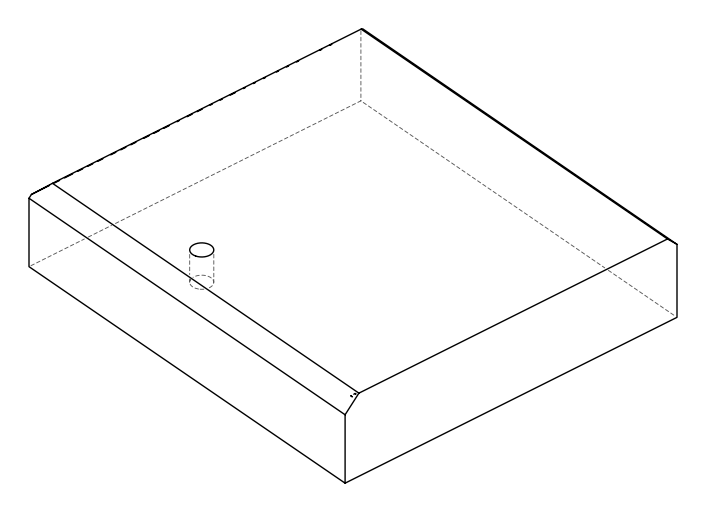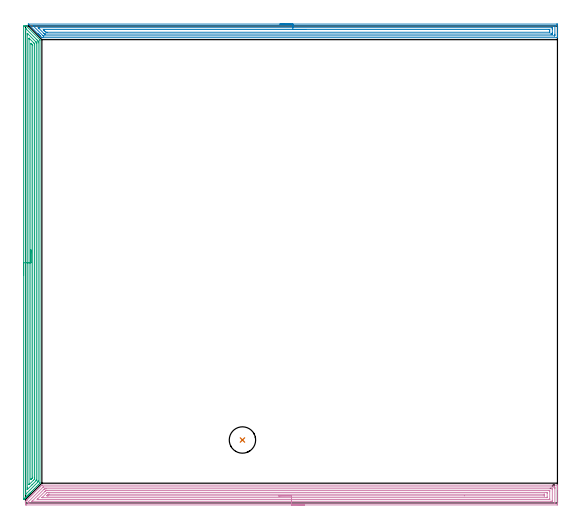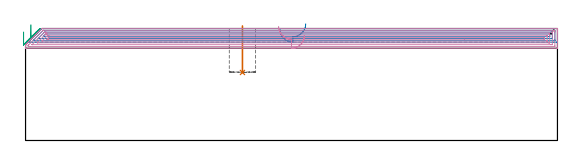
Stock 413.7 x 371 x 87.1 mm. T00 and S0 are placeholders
(PLAN: 4 operations, 1 tool changes, 47.8 min)
(1 INDEXABLE_INSERT_DRILL_BLIND_HOLE_FROM_SOLID | STEP1POCKET | NXT0302_012 | 0.15 min | 11193 mm3)
(2 AREA_MILL | FG_CHAMFER_SURFACE | UGT0205_001 | 13.26 min | 23236 mm3)
(3 AREA_MILL_1 | FG_CHAMFER_SURFACE_1 | UGT0205_001 | 14.55 min | 29396 mm3)
(4 AREA_MILL_2 | FG_CHAMFER_SURFACE_2 | UGT0205_001 | 19.86 min | 48167 mm3)
(TOOL NXT0302_012 | Index. Insert Drill 20.5mm [880-D2050L25-03] | D20.5 PA176 FL62 Z2)
(TOOL UGT0205_001 | Chamfer Mill 20 x 3 x 45 deg. | D20 FL50 Z2)
(OP 1 INDEXABLE_INSERT_DRILL_BLIND_HOLE_FROM_SOLID)
G17 G21 G94 G90
T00 M6
G54
G17 G0 G90 X168.7 Y49. S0 M3
G43 Z97.1 H1
G94 G81 G98 Z52.9 F250. R89.1
G80
M5
M2
(OP 2 AREA_MILL)
G17 G21 G94 G90
T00 M6
G54
G17 G0 G90 X197.9 Y372.5 S1061 M3
G43 Z97.1 H0
Z86.5
G94 G1 X197.938 Z85.628 F250.
X198.052 Z84.764
X198.241 Z83.912
X198.503 Z83.08
X198.837 Z82.274
X199.24 Z81.5
X199.708 Z80.764
X200.24 Z80.072
X200.829 Z79.429
X201.472 Z78.84
X202.164 Z78.309
X202.9 Z77.84
X203.674 Z77.437
X204.48 Z77.103
X205.312 Z76.841
X206.164 Z76.652
X207.028 Z76.538
X207.9 Z76.5
X413.073
X413.513 Y372.496 Z76.503
X413.69 Y372.492 Z76.506
X413.7 Y372.311 Z76.686
Y364.996 Z83.998
Y363.588 Z85.408
Y363.233 Z85.762
Y362.523 Z86.477
Y362.264 Z86.735
Y361.907 Z87.084
X413.651 Y361.903 Z87.09
X413.616 Y361.902 Z87.093
X413.586 Z87.095
X413.522 Y361.903 Z87.097
X13.455 Y361.9 Z87.1
X12.695 Y361.905 Z87.09
X12.651 Y361.947 Z87.048
X12.561 Y362.038 Z86.96
X12.387 Y362.212 Z86.786
X11.805 Y362.793 Z86.203
X11.667 Y362.932 Z86.066
X11.507 Y363.092 Z85.906
X11.364 Y363.233 Z85.762
X11.22 Y363.379 Z85.619
X11.072 Y363.527 Z85.471
X10.924 Y363.674 Z85.321
X10.773 Y363.826 Z85.172
X10.637 Y363.961 Z85.036
X10.483 Y364.115 Z84.88
X10.326 Y364.273 Z84.725
X10.203 Y364.396 Z84.602
X10.042 Y364.556 Z84.439
X9.879 Y364.72 Z84.278
X9.768 Y364.831 Z84.167
X9.601 Y364.996 Z83.998
X9.432 Y365.167 Z83.831
X2.28 Y372.321 Z76.679
X2.12 Y372.489 Z76.51
X2.113 Y372.499 Z76.501
X207.9 Y372.5 Z76.5
Y371.086 Z77.914
X411.285 Y371.085 Z77.915
X411.368
X411.665 Y371.079 Z77.921
X411.691 Y371.076 Z77.924
X411.694 Y371.053 Z77.947
X411.698 Y371.018 Z77.982
X411.699 Y370.985 Z78.015
X411.7 Y370.757 Z78.243
Y364.587 Z84.413
X411.698 Y364.115 Z84.885
X411.694 Y363.712 Z85.288
X411.679 Y363.325 Z85.675
X411.285 Y363.319 Z85.681
X411.199 Y363.318 Z85.682
X14.267 Y363.314 Z85.686
X13.861 Y363.318 Z85.682
X13.761 Y363.32 Z85.68
X13.739 Y363.322 Z85.678
X13.702 Y363.356 Z85.644
X13.634 Y363.419 Z85.581
X13.455 Y363.595 Z85.405
X6.068 Y370.982 Z78.018
X6.034 Y371.018 Z77.982
X6.001 Y371.056 Z77.944
X5.984 Y371.078 Z77.922
X6.002 Y371.08 Z77.92
X6.303 Y371.085 Z77.915
X6.386
X207.9 Y371.086 Z77.914
Y369.672 Z79.328
X409.226 Y369.671 Z79.329
X409.497 Y369.67 Z79.33
X409.587 Y369.668 Z79.332
X409.658 Y369.665 Z79.335
X409.69 Y369.656 Z79.344
X409.693 Y369.604 Z79.396
X409.697 Y369.404 Z79.596
X409.7 Y369.204 Z79.796
Y368.522 Z80.478
Y365.678 Z83.322
X409.698 Y364.996 Z84.004
X409.695 Y364.801 Z84.199
X409.688 Y364.739 Z84.261
X409.631 Y364.737 Z84.263
X409.497 Y364.735 Z84.265
X408.871 Y364.732 Z84.268
X408.603
X15.514 Y364.729 Z84.271
X15.243 Y364.73 Z84.27
X14.972 Y364.733 Z84.267
X14.795 Y364.735 Z84.265
X14.694 Y364.818 Z84.182
X14.507 Y364.996 Z84.004
X14.349 Y365.151 Z83.849
X10.096 Y369.404 Z79.596
X9.879 Y369.624 Z79.376
X9.846 Y369.666 Z79.334
X9.847
X9.879 Y369.668 Z79.332
X10.502 Y369.671 Z79.329
X10.773
X207.9 Y369.672 Z79.328
Y368.257 Z80.743
X407.084
X407.561 Y368.255 Z80.745
X407.667 Y368.252 Z80.748
X407.684 Y368.251 Z80.749
X407.69 Y368.237 Z80.763
X407.694 Y368.185 Z80.815
X407.698 Y368.078 Z80.922
X407.7 Y367.65 Z81.35
Y366.768 Z82.232
X407.699 Y366.323 Z82.677
X407.697 Y366.214 Z82.786
X407.693 Y366.16 Z82.84
X407.69 Y366.153 Z82.847
X407.679 Y366.15 Z82.85
X407.644 Y366.148 Z82.852
X407.436 Y366.146 Z82.854
X16.762 Y366.144 Z82.856
X16.137 Y366.147 Z82.853
X15.861 Y366.15 Z82.85
X15.243 Y366.709 Z82.291
X15.191 Y366.759 Z82.241
X14.349 Y367.6 Z81.4
X14.31 Y367.641 Z81.359
X13.731 Y368.25 Z80.75
X14.349 Y368.255 Z80.745
X14.619 Y368.256 Z80.744
X207.9 Y368.257 Z80.743
X208.772 Z80.781
X209.636 Z80.895
X210.488 Z81.083
X211.32 Z81.346
X212.126 Z81.68
X212.9 Z82.082
X213.636 Z82.551
X214.328 Z83.082
X214.971 Z83.672
X215.56 Z84.315
X216.092 Z85.007
X216.56 Z85.743
X216.963 Z86.517
X217.297 Z87.323
X217.559 Z88.155
X217.748 Z89.006
X217.862 Z89.871
X217.9 Z90.743
G0 Z97.1
M5
M2
(OP 3 AREA_MILL_1)
G17 G21 G94 G90
T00 M6
G54
G17 G0 G90 X-1.5 Y176.85 S1061 M3
G43 Z97.1 H0
Z84.4
G94 G1 Y176.888 Z83.528 F250.
Y177.002 Z82.663
Y177.191 Z81.812
Y177.453 Z80.98
Y177.787 Z80.174
Y178.19 Z79.4
Y178.658 Z78.664
Y179.189 Z77.972
Y179.779 Z77.329
Y180.422 Z76.74
Y181.114 Z76.208
Y181.85 Z75.74
Y182.624 Z75.337
Y183.43 Z75.003
Y184.262 Z74.741
Y185.113 Z74.552
Y185.978 Z74.438
Y186.85 Z74.4
Y370.67
X-1.497 Y370.832 Z74.403
X-1.491 Y370.998 Z74.405
X-1.268 Y371. Z74.629
X-0.933 Z74.962
X-0.263 Z75.637
X0.401 Z76.301
X0.513 Y370.999 Z76.412
X0.6 Y370.99 Z76.495
X0.691 Y370.91 Z76.59
X11.084 Y360.516 Z86.984
X11.196 Y360.395 Z87.09
X11.2 Y359.668 Z87.1
Y15.818
Y15.405 Z87.085
X11.106 Y15.305 Z87.002
X9.832 Y14.032 Z85.732
X8.493 Y12.692 Z84.392
X7.153 Y11.353 Z83.052
X6.26 Y10.459 Z82.159
X5.367 Y9.566 Z81.266
X4.474 Y8.673 Z80.373
X3.58 Y7.78 Z79.48
X3.515 Y7.714 Z79.412
X3.451 Y7.65 Z79.35
X3.283 Y7.482 Z79.182
X3.219 Y7.417 Z79.115
X3.155 Y7.355 Z79.054
X2.985 Y7.185 Z78.884
X2.922 Y7.121 Z78.819
X2.86 Y7.059 Z78.759
X2.687 Y6.887 Z78.586
X2.626 Y6.824 Z78.522
X2.564 Y6.764 Z78.463
X2.39 Y6.589 Z78.289
X2.329 Y6.528 Z78.226
X2.269 Y6.469 Z78.168
X2.092 Y6.292 Z77.991
X2.033 Y6.231 Z77.929
X1.974 Y6.173 Z77.873
X1.794 Y5.994 Z77.693
X1.736 Y5.935 Z77.633
X1.678 Y5.878 Z77.577
X1.497 Y5.696 Z77.396
X1.439 Y5.638 Z77.336
X1.383 Y5.582 Z77.282
X1.199 Y5.398 Z77.098
X1.143 Y5.341 Z77.04
X1.087 Y5.287 Z76.986
X0.901 Y5.101 Z76.8
X0.846 Y5.045 Z76.743
X0.792 Y4.991 Z76.691
X0.603 Y4.803 Z76.502
X0.55 Y4.748 Z76.447
X0.496 Y4.696 Z76.395
X0.306 Y4.505 Z76.205
X0.253 Y4.452 Z76.15
X0.201 Y4.401 Z76.1
X0.008 Y4.208 Z75.907
X-0.043 Y4.155 Z75.854
X-0.094 Y4.105 Z75.804
X-0.29 Y3.91 Z75.609
X-0.34 Y3.859 Z75.557
X-0.39 Y3.81 Z75.509
X-0.587 Y3.612 Z75.312
X-0.637 Y3.562 Z75.26
X-0.685 Y3.514 Z75.214
X-0.885 Y3.314 Z75.014
X-0.933 Y3.266 Z74.964
X-1.074 Y3.126 Z74.826
X-1.171 Y3.029 Z74.729
X-1.378 Y2.821 Z74.52
X-1.483 Y2.719 Z74.414
X-1.494 Y2.717 Z74.403
X-1.499 Y2.719 Z74.399
X-1.5 Y2.935 Z74.4
Y186.85
X-0.086 Z75.814
Y367.748
X-0.083 Y368.599 Z75.817
X-0.081 Y368.637 Z75.819
X-0.043 Y368.99 Z75.857
X0.09 Y368.991 Z75.99
X0.136 Y368.99 Z76.036
X0.176 Y368.963 Z76.076
X0.251 Y368.891 Z76.151
X0.551 Y368.599 Z76.451
X8.854 Y360.296 Z84.754
X9.478 Y359.668 Z85.378
X9.743 Y359.395 Z85.643
X9.782 Y358.775 Z85.682
X9.784 Y358.734 Z85.684
X9.786 Y357.882 Z85.686
Y17.562
X9.782 Y16.711 Z85.682
X9.78 Y16.675 Z85.68
X9.743 Y16.405 Z85.643
X9.454 Y16.109 Z85.354
X9.168 Y15.818 Z85.068
X0.236 Y6.887 Z76.136
X0.094 Y6.749 Z75.994
X-0.043 Y6.618 Z75.857
X-0.079 Y6.887 Z75.821
X-0.082 Y6.926 Z75.818
X-0.086 Y7.78 Z75.814
Y7.823
Y186.85
X1.328 Z77.228
X1.329 Y364.133 Z77.229
X1.33 Y364.541 Z77.23
X1.333 Y365.027 Z77.233
X1.335 Y365.261 Z77.235
X1.351 Y365.338 Z77.251
X1.673 Y365.027 Z77.573
X1.736 Y364.965 Z77.636
X8.177 Y358.523 Z84.077
X8.283 Y358.415 Z84.183
X8.335 Y358.359 Z84.235
X8.358 Y358.332 Z84.258
X8.364 Y358.29 Z84.264
X8.368 Y357.882 Z84.268
X8.371 Y357.473 Z84.271
Y18.089
X8.369 Y17.604 Z84.269
X8.367 Y17.503 Z84.267
X8.365 Y17.481 Z84.265
X8.353 Y17.463 Z84.253
X8.323 Y17.427 Z84.223
X8.233 Y17.334 Z84.133
X5.021 Y14.12 Z80.921
X1.359 Y10.459 Z77.259
X1.348 Y10.453 Z77.248
X1.344 Z77.244
X1.335 Y10.459 Z77.235
X1.334 Y10.489 Z77.234
X1.33 Y10.867 Z77.23
X1.329 Y11.353 Z77.229
X1.328 Y11.762 Z77.228
Y186.85
X2.743 Z78.643
Y360.561
X2.745 Y361.335 Z78.645
X2.748 Y361.454 Z78.648
X2.75 Y361.487 Z78.65
X2.756 Y361.486 Z78.656
X2.763 Y361.483 Z78.663
X2.796 Y361.454 Z78.696
X6.369 Y357.882 Z82.269
X6.556 Y357.692 Z82.456
X6.93 Y357.309 Z82.83
X6.951 Y357.271 Z82.851
X6.953 Y357.25 Z82.853
X6.956 Y357.203 Z82.856
X6.957 Y357.106 Z82.857
Y356.988
Y19.391
X6.951 Y18.621 Z82.851
X6.942 Y18.497 Z82.842
X6.12 Y17.669 Z82.02
X2.861 Y14.411 Z78.761
X2.802 Y14.355 Z78.702
X2.761 Y14.32 Z78.661
X2.75 Y14.312 Z78.65
X2.743 Y14.925 Z78.643
Y186.85
X4.157 Z80.057
Y356.988
X4.158 Y357.236 Z80.058
X4.164 Y357.487 Z80.064
X4.168 Y357.622 Z80.068
X4.268 Y357.528 Z80.168
X4.405 Y357.395 Z80.305
X4.813 Y356.988 Z80.713
X5.295 Y356.502 Z81.195
X5.496 Y356.294 Z81.396
X5.536 Y356.24 Z81.436
X5.539 Y356.178 Z81.439
X5.542 Y356.095 Z81.442
X5.543 Y355.846 Z81.443
X5.542 Y20.035 Z81.442
X5.539 Y19.713 Z81.439
X5.536 Y19.557 Z81.436
X5.39 Y19.391 Z81.29
X5.343 Y19.342 Z81.243
X5.295 Y19.293 Z81.195
X4.452 Y18.45 Z80.352
X4.358 Y18.356 Z80.258
X4.264 Y18.264 Z80.164
X4.201 Y18.206 Z80.101
X4.161 Y18.172 Z80.061
X4.16 Y18.178 Z80.06
X4.158 Y18.248 Z80.058
X4.157 Y18.497 Z80.057
Y18.747
Y186.85
Y187.721 Z80.095
Y188.586 Z80.209
Y189.438 Z80.398
Y190.27 Z80.66
Y191.076 Z80.994
Y191.85 Z81.397
Y192.586 Z81.865
Y193.278 Z82.396
Y193.921 Z82.986
Y194.51 Z83.629
Y195.041 Z84.321
Y195.51 Z85.057
Y195.913 Z85.831
Y196.247 Z86.637
Y196.509 Z87.469
Y196.698 Z88.32
Y196.812 Z89.185
Y196.85 Z90.057
G0 Z97.1
M5
M2
(OP 4 AREA_MILL_2)
G17 G21 G94 G90
T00 M6
G54
G17 G0 G90 X216.85 Y-1.5 S1061 M3
G43 Z97.1 H0
Z81.7
G94 G1 X216.812 Z80.828 F250.
X216.698 Z79.963
X216.509 Z79.112
X216.247 Z78.28
X215.913 Z77.474
X215.51 Z76.7
X215.042 Z75.964
X214.51 Z75.272
X213.921 Z74.629
X213.278 Z74.04
X212.586 Z73.508
X211.85 Z73.04
X211.076 Z72.637
X210.27 Z72.303
X209.438 Z72.041
X208.586 Z71.852
X207.722 Z71.738
X206.85 Z71.7
X0.61
X0.452 Y-1.498 Z71.702
X0.002 Y-1.491 Z71.705
X0. Y-1.25 Z71.947
Y-0.923 Z72.273
Y-0.36 Z72.836
Y-0.033 Z73.162
Y0.812 Z74.011
Y1.194 Z74.391
X0.015 Y1.216 Z74.414
X0.362 Y1.562 Z74.762
X0.546 Y1.748 Z74.944
X0.61 Y1.811 Z75.01
X0.781 Y1.981 Z75.18
X0.843 Y2.045 Z75.241
X0.908 Y2.109 Z75.308
X1.077 Y2.277 Z75.476
X1.14 Y2.342 Z75.538
X1.206 Y2.406 Z75.605
X1.373 Y2.573 Z75.772
X1.437 Y2.638 Z75.835
X1.503 Y2.704 Z75.903
X1.7 Y2.9 Z76.1
X2.396 Y3.597 Z76.796
X3.289 Y4.489 Z77.688
X4.182 Y5.382 Z78.581
X5.075 Y6.275 Z79.474
X5.967 Y7.168 Z80.367
X6.86 Y8.061 Z81.26
X7.753 Y8.953 Z82.153
X8.646 Y9.846 Z83.045
X9.539 Y10.739 Z83.938
X10.431 Y11.632 Z84.831
X11.324 Y12.525 Z85.724
X12.567 Y13.768 Z86.966
X12.599 Y13.8 Z86.996
X12.705 Y13.9 Z87.085
X13.11 Z87.1
X413.536
X413.69 Y13.897 Z87.088
X413.692 Y13.854 Z87.045
X413.7 Y13.476 Z86.675
Y13.087 Z86.287
Y12.433 Z85.628
Y11.215 Z84.412
Y10.652 Z83.846
Y-0.923 Z72.274
X413.697 Y-1.207 Z71.99
X413.69 Y-1.492 Z71.706
X413.405 Y-1.499 Z71.699
X206.85 Y-1.5 Z71.7
Y-0.086 Z73.114
X3.289
X2.445 Y-0.082 Z73.118
X2.396 Y-0.079 Z73.121
X2.01 Y-0.033 Z73.167
X2.003 Y0.359 Z73.559
X2.007 Y0.61 Z73.81
X2.01 Y0.732 Z73.932
X2.119 Y0.858 Z74.058
X2.254 Y1. Z74.2
X2.396 Y1.146 Z74.346
X13.397 Y12.147 Z85.347
X13.686 Y12.433 Z85.633
X13.723 Y12.465 Z85.665
X13.737 Y12.476 Z85.676
X13.791 Y12.48 Z85.68
X13.897 Y12.484 Z85.684
X13.95 Y12.486 Z85.686
X14.003
X410.411
X411.255 Y12.482 Z85.682
X411.304 Y12.479 Z85.679
X411.69 Y12.433 Z85.633
X411.697 Y12.041 Z85.241
X411.699 Y11.542 Z84.742
X411.7 Y11.147 Z84.347
X411.699 Y0.464 Z73.664
X411.692 Y-0.033 Z73.167
X411.69 Y-0.075 Z73.125
X411.516 Y-0.082 Z73.118
X411.41 Y-0.085 Z73.115
X411.357 Y-0.086 Z73.114
X411.304
X206.85
Y1.328 Z74.528
X5.117 Y1.329 Z74.529
X5.075 Y1.33 Z74.53
X5.057 Y1.333 Z74.533
X5.047 Y1.336 Z74.536
X5.052 Y1.348 Z74.548
X5.06 Y1.359 Z74.559
X5.075 Y1.375 Z74.575
X14.352 Y10.652 Z83.852
X14.627 Y10.92 Z84.12
X14.721 Y11.01 Z84.21
X14.795 Y11.065 Z84.265
X14.895 Y11.066 Z84.266
X15.369 Y11.07 Z84.27
X15.788 Y11.071 Z84.271
X16.26
X409.518
X409.658 Y11.07 Z84.27
X409.681 Y11.068 Z84.268
X409.687 Y11.066 Z84.266
X409.69 Y11.05 Z84.25
X409.696 Y10.954 Z84.154
X409.699 Y10.833 Z84.033
X409.7 Y10.652 Z83.852
X409.699 Y1.568 Z74.768
X409.693 Y1.386 Z74.586
X409.69 Y1.339 Z74.539
X409.673 Y1.335 Z74.535
X409.623 Y1.332 Z74.532
X409.518 Y1.33 Z74.53
X409.046 Y1.329 Z74.529
X408.625 Y1.328 Z74.528
X206.85
Y2.743 Z75.943
X9.539
X9.433 Y2.744 Z75.944
X8.947 Y2.749 Z75.949
X9.168 Y3.008 Z76.208
X9.329 Y3.175 Z76.375
X9.539 Y3.39 Z76.59
X15.02 Y8.871 Z82.071
X15.405 Y9.253 Z82.453
X15.788 Y9.63 Z82.83
X15.819 Y9.651 Z82.851
X15.841 Y9.653 Z82.853
X15.895 Y9.656 Z82.856
X16.681 Y9.657 Z82.857
X16.786
X406.945
X407.643 Y9.651 Z82.851
X407.678
X407.69 Y9.62 Z82.82
X407.694 Y9.518 Z82.718
X407.697 Y9.314 Z82.514
X407.7 Y8.904 Z82.104
X407.699 Y3.1 Z76.3
X407.697 Y2.885 Z76.085
X407.693 Y2.779 Z75.979
X407.69 Y2.755 Z75.955
X407.677 Y2.749 Z75.949
X407.624 Y2.747 Z75.947
X406.84 Y2.743 Z75.943
X406.735
X206.85
Y4.157 Z77.357
X13.373
X13.11 Y4.158 Z77.358
X12.847 Y4.161 Z77.361
X12.789 Y4.163 Z77.363
X12.887 Y4.277 Z77.477
X12.973 Y4.372 Z77.572
X13.018 Y4.419 Z77.619
X13.063 Y4.465 Z77.665
X16.681 Y8.082 Z81.282
X16.844 Y8.234 Z81.434
X16.996 Y8.238 Z81.438
X17.312 Y8.242 Z81.442
X17.574 Y8.243 Z81.443
X18.204
X405.054
X405.686 Y8.241 Z81.441
X405.689 Y8.239 Z81.439
X405.697 Y8.23 Z81.43
X405.699 Y7.981 Z81.181
X405.7 Y7.337 Z80.537
Y4.666 Z77.866
Y4.419 Z77.619
X405.697 Y4.258 Z77.458
X405.693 Y4.178 Z77.378
X405.691 Y4.164 Z77.364
X405.655 Y4.161 Z77.361
X405.58 Y4.159 Z77.359
X405.317 Y4.157 Z77.357
X405.054
X206.85
Y5.571 Z78.771
X17.574
X17.311 Y5.572 Z78.772
X16.777 Y5.577 Z78.777
X16.681 Y5.578 Z78.778
X16.673 Y5.614 Z78.814
X16.681 Y5.629 Z78.829
X16.965 Y5.917 Z79.117
X17.248 Y6.2 Z79.4
X17.411 Y6.363 Z79.563
X17.574 Y6.525 Z79.725
X17.861 Y6.804 Z80.004
X17.881 Y6.821 Z80.021
X17.916 Y6.824 Z80.024
X17.994 Y6.827 Z80.027
X18.151 Y6.828 Z80.028
X18.467 Y6.829 Z80.029
X403.269 Y6.828 Z80.028
X403.533 Y6.827 Z80.027
X403.639 Y6.824 Z80.024
X403.685 Y6.822 Z80.022
X403.69 Y6.797 Z79.997
X403.697 Y6.663 Z79.863
X403.699 Y6.2 Z79.4
X403.698 Y5.772 Z78.972
X403.693 Y5.627 Z78.827
X403.69 Y5.58 Z78.78
X403.661 Y5.578 Z78.778
X403.584 Y5.575 Z78.775
X403.269 Y5.572 Z78.772
X341.274 Y5.571 Z78.771
X206.85
X205.978 Z78.809
X205.114 Z78.923
X204.262 Z79.112
X203.43 Z79.374
X202.624 Z79.708
X201.85 Z80.111
X201.114 Z80.58
X200.422 Z81.111
X199.779 Z81.7
X199.19 Z82.343
X198.658 Z83.035
X198.19 Z83.771
X197.787 Z84.545
X197.453 Z85.351
X197.191 Z86.183
X197.002 Z87.035
X196.888 Z87.899
X196.85 Z88.771
G0 Z97.1
M5
M2
